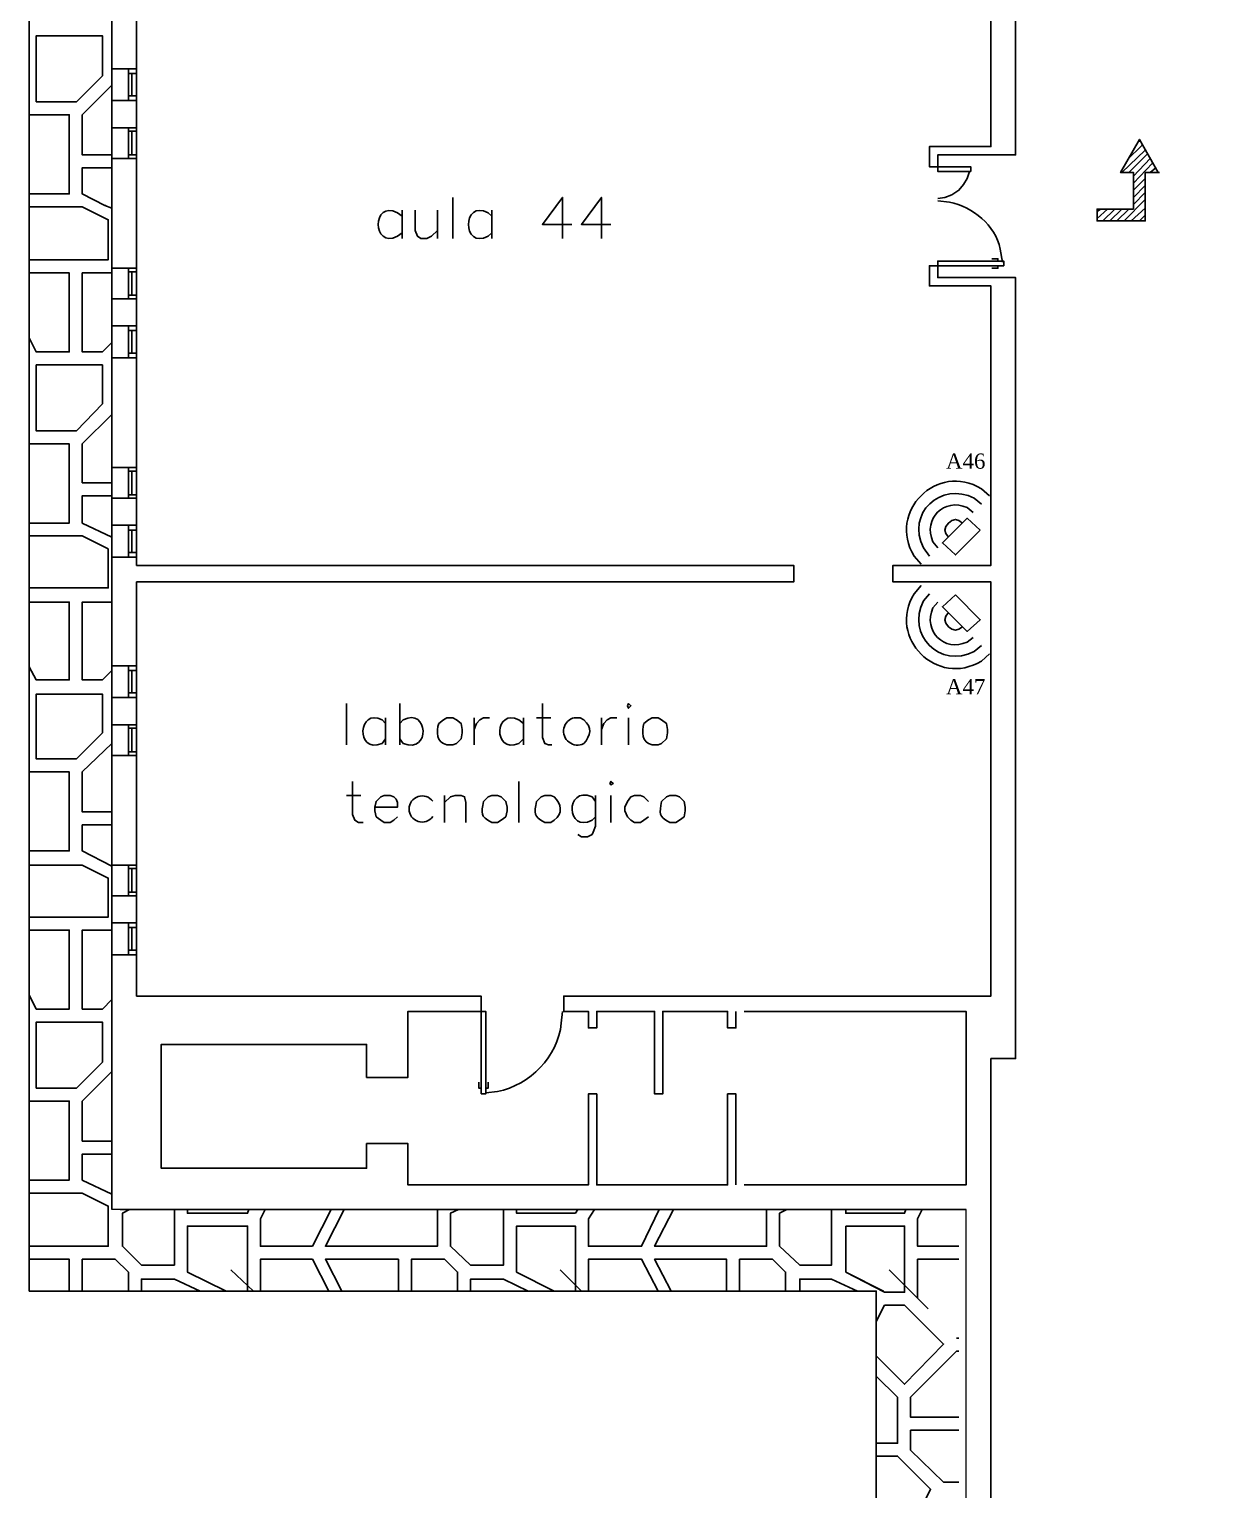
# Model space of a CAD drawing. Header units: millimetres. Extents: x 2592 to 5194, y 1172 to 2359.
# Drawn here: x 2597.704 to 2598.552, y 1175.291 to 1176.323 of the extents above; entities that cross this region are included whole.
import ezdxf

# ---------------------------------------------------------------- set-up
doc = ezdxf.new("R2010")
doc.units = ezdxf.units.MM
doc.layers.add('PDF _Geometria', color=7, linetype='Continuous')
doc.layers.add('PDF _Testo', color=7, linetype='Continuous')
doc.styles.add('PDF Times New Roman', font='times.ttf')

msp = doc.modelspace()

# ---------------------------------------------------------------- linework, layer by layer
at = {"layer": 'PDF _Geometria', "color": 8, "lineweight": 25, "true_color": 0x808080}
for points in [[(2597.8278, 1180.489), (2597.7036, 1180.489), (2597.7036, 1175.4315), (2598.3019, 1175.4315)], [(2597.7619, 1176.234), (2597.7411, 1176.234), (2597.7411, 1176.2624), (2597.7619, 1176.2832)], [(2597.7036, 1176.2065), (2597.7319, 1176.2065), (2597.7319, 1176.2624), (2597.7036, 1176.2624)], [(2597.7619, 1176.1965), (2597.7569, 1176.1982), (2597.7411, 1176.2065), (2597.7411, 1176.2249), (2597.7619, 1176.2249)], [(2597.7036, 1176.1599), (2597.7594, 1176.1599), (2597.7594, 1176.1882), (2597.7411, 1176.1974), (2597.7036, 1176.1974)], [(2597.7569, 1176.1982), (2597.7578, 1176.1982)], [(2597.7036, 1176.1049), (2597.7086, 1176.0949), (2597.7319, 1176.0949), (2597.7319, 1176.1507), (2597.7036, 1176.1507)], [(2597.7619, 1176.1015), (2597.7553, 1176.0949), (2597.7411, 1176.0949), (2597.7411, 1176.1507), (2597.7619, 1176.1507)], [(2597.7619, 1176.0024), (2597.7411, 1176.0024), (2597.7411, 1176.0299), (2597.7619, 1176.0507)], [(2597.7036, 1175.974), (2597.7319, 1175.974), (2597.7319, 1176.0299), (2597.7036, 1176.0299)], [(2597.7619, 1175.964), (2597.7411, 1175.974), (2597.7411, 1175.9932), (2597.7619, 1175.9932)], [(2597.7036, 1175.9282), (2597.7594, 1175.9282), (2597.7594, 1175.9557), (2597.7411, 1175.9649), (2597.7036, 1175.9649)], [(2597.7036, 1175.8724), (2597.7086, 1175.8632), (2597.7319, 1175.8632), (2597.7319, 1175.9182), (2597.7036, 1175.9182)], [(2597.7619, 1175.8699), (2597.7553, 1175.8632), (2597.7411, 1175.8632), (2597.7411, 1175.9182), (2597.7619, 1175.9182)], [(2597.7619, 1175.7699), (2597.7411, 1175.7699), (2597.7411, 1175.7982), (2597.7619, 1175.8182)], [(2597.7036, 1175.7424), (2597.7319, 1175.7424), (2597.7319, 1175.7982), (2597.7036, 1175.7982)], [(2597.7619, 1175.7315), (2597.7411, 1175.7424), (2597.7411, 1175.7607), (2597.7619, 1175.7607)], [(2597.7036, 1175.6957), (2597.7594, 1175.6957), (2597.7594, 1175.7232), (2597.7411, 1175.7324), (2597.7036, 1175.7324)], [(2597.7036, 1175.6407), (2597.7086, 1175.6307), (2597.7319, 1175.6307), (2597.7319, 1175.6865), (2597.7036, 1175.6865)], [(2597.7619, 1175.6374), (2597.7553, 1175.6307), (2597.7411, 1175.6307), (2597.7411, 1175.6865), (2597.7619, 1175.6865)], [(2597.7619, 1175.5374), (2597.7411, 1175.5374), (2597.7411, 1175.5657), (2597.7619, 1175.5865)], [(2597.7036, 1175.5099), (2597.7319, 1175.5099), (2597.7319, 1175.5657), (2597.7036, 1175.5657)], [(2597.7619, 1175.4999), (2597.7411, 1175.5099), (2597.7411, 1175.5282), (2597.7619, 1175.5282)], [(2597.7036, 1175.4632), (2597.7594, 1175.4632), (2597.7594, 1175.489), (2597.7594, 1175.4915), (2597.7411, 1175.5007), (2597.7036, 1175.5007)], [(2597.7744, 1175.489), (2597.7694, 1175.4865), (2597.7694, 1175.4632), (2597.7828, 1175.4499), (2597.8061, 1175.4499), (2597.8061, 1175.489)], [(2597.8586, 1175.489), (2597.8578, 1175.4865), (2597.8153, 1175.4865), (2597.8153, 1175.489)], [(2597.9169, 1175.489), (2597.9036, 1175.4632), (2597.8669, 1175.4632), (2597.8669, 1175.4824), (2597.8703, 1175.489)], [(2597.9261, 1175.489), (2597.9128, 1175.4632), (2597.9919, 1175.4632), (2597.9919, 1175.489)], [(2598.0069, 1175.489), (2598.0011, 1175.4865), (2598.0011, 1175.4632), (2598.0153, 1175.4499), (2598.0386, 1175.4499), (2598.0386, 1175.489)], [(2598.0911, 1175.489), (2598.0894, 1175.4865), (2598.0478, 1175.4865), (2598.0478, 1175.489)], [(2598.1486, 1175.489), (2598.1361, 1175.4632), (2598.0986, 1175.4632), (2598.0986, 1175.4824), (2598.1028, 1175.489)], [(2598.1586, 1175.489), (2598.1453, 1175.4632), (2598.2244, 1175.4632), (2598.2244, 1175.489)], [(2598.2386, 1175.489), (2598.2336, 1175.4865), (2598.2336, 1175.4632), (2598.2478, 1175.4499), (2598.2703, 1175.4499), (2598.2703, 1175.489)], [(2598.3228, 1175.489), (2598.3219, 1175.4865), (2598.2803, 1175.4865), (2598.2803, 1175.489)], [(2598.3603, 1175.4632), (2598.3311, 1175.4632), (2598.3311, 1175.4824), (2598.3344, 1175.489)], [(2597.8578, 1175.4315), (2597.8578, 1175.4774), (2597.8153, 1175.4774), (2597.8153, 1175.4449), (2597.8428, 1175.4315)], [(2598.0894, 1175.4315), (2598.0894, 1175.4774), (2598.0478, 1175.4774), (2598.0478, 1175.4449), (2598.0744, 1175.4315)], [(2597.7319, 1175.4315), (2597.7319, 1175.454), (2597.7036, 1175.454)], [(2597.7736, 1175.4315), (2597.7736, 1175.4449), (2597.7644, 1175.454), (2597.7411, 1175.454), (2597.7411, 1175.4315)], [(2597.8669, 1175.4315), (2597.8669, 1175.454), (2597.9036, 1175.454), (2597.9153, 1175.4315)], [(2597.9644, 1175.4315), (2597.9644, 1175.454), (2597.9128, 1175.454), (2597.9244, 1175.4315)], [(2598.0061, 1175.4315), (2598.0061, 1175.4449), (2597.9969, 1175.454), (2597.9736, 1175.454), (2597.9736, 1175.4315)], [(2598.0986, 1175.4315), (2598.0986, 1175.454), (2598.1361, 1175.454), (2598.1478, 1175.4315)], [(2598.1961, 1175.4315), (2598.1961, 1175.454), (2598.1453, 1175.454), (2598.1569, 1175.4315)], [(2598.2378, 1175.4315), (2598.2378, 1175.4449), (2598.2286, 1175.454), (2598.2053, 1175.454), (2598.2053, 1175.4315)], [(2598.3311, 1175.4265), (2598.3311, 1175.454), (2598.3603, 1175.454)], [(2597.7828, 1175.4315), (2597.7828, 1175.4399), (2597.8061, 1175.4399), (2597.8244, 1175.4315)], [(2597.8619, 1175.4315), (2597.8461, 1175.4465)], [(2598.0153, 1175.4315), (2598.0153, 1175.4399), (2598.0386, 1175.4399), (2598.0561, 1175.4315)], [(2598.0936, 1175.4315), (2598.0786, 1175.4465)], [(2598.2478, 1175.4315), (2598.2478, 1175.4399), (2598.2703, 1175.4399), (2598.2886, 1175.4315)], [(2598.3386, 1175.419), (2598.3111, 1175.4465)], [(2598.3019, 1175.3857), (2598.3219, 1175.3657), (2598.3494, 1175.394), (2598.3219, 1175.4215), (2598.3078, 1175.4215), (2598.3019, 1175.4099)], [(2598.3603, 1175.3424), (2598.3261, 1175.3424), (2598.3261, 1175.3565), (2598.3586, 1175.389), (2598.3603, 1175.389)], [(2598.3603, 1175.3982), (2598.3586, 1175.3982)], [(2598.3019, 1175.324), (2598.3169, 1175.324), (2598.3169, 1175.3565), (2598.3019, 1175.3715)], [(2598.3603, 1175.2965), (2598.3494, 1175.2965), (2598.3261, 1175.319), (2598.3261, 1175.3332), (2598.3603, 1175.3332)], [(2598.3019, 1175.3149), (2598.3169, 1175.3149), (2598.3403, 1175.2915), (2598.3219, 1175.254), (2598.3019, 1175.254)]]:
    msp.add_lwpolyline(points, dxfattribs=at)
at = {"layer": 'PDF _Geometria', "color": 253, "lineweight": 25, "true_color": 0x999999}
for points in [[(2598.3019, 1175.2449), (2598.3219, 1175.2449), (2598.3219, 1175.199), (2598.3078, 1175.199), (2598.3019, 1175.2015), (2598.3019, 1175.4315), (2597.7036, 1175.4315), (2597.7036, 1179.3765)], [(2597.7619, 1176.234), (2597.7411, 1176.234), (2597.7411, 1176.2624), (2597.7619, 1176.2832)], [(2597.7036, 1176.2065), (2597.7319, 1176.2065), (2597.7319, 1176.2624), (2597.7036, 1176.2624)], [(2597.7619, 1176.2249), (2597.7411, 1176.2249), (2597.7411, 1176.2065), (2597.7569, 1176.1982), (2597.7619, 1176.1965)], [(2597.7036, 1176.1599), (2597.7594, 1176.1599), (2597.7594, 1176.1882), (2597.7411, 1176.1974), (2597.7036, 1176.1974)], [(2597.7036, 1176.1049), (2597.7086, 1176.0949), (2597.7319, 1176.0949), (2597.7319, 1176.1507), (2597.7036, 1176.1507)], [(2597.7619, 1176.1015), (2597.7553, 1176.0949), (2597.7411, 1176.0949), (2597.7411, 1176.1507), (2597.7619, 1176.1507)], [(2597.7619, 1176.0024), (2597.7411, 1176.0024), (2597.7411, 1176.0299), (2597.7619, 1176.0507)], [(2597.7036, 1175.974), (2597.7319, 1175.974), (2597.7319, 1176.0299), (2597.7036, 1176.0299)], [(2597.7619, 1175.964), (2597.7411, 1175.974), (2597.7411, 1175.9932), (2597.7619, 1175.9932)], [(2597.7036, 1175.9282), (2597.7594, 1175.9282), (2597.7594, 1175.9557), (2597.7411, 1175.9649), (2597.7036, 1175.9649)], [(2597.7036, 1175.8724), (2597.7086, 1175.8632), (2597.7319, 1175.8632), (2597.7319, 1175.9182), (2597.7036, 1175.9182)], [(2597.7619, 1175.8699), (2597.7553, 1175.8632), (2597.7411, 1175.8632), (2597.7411, 1175.9182), (2597.7619, 1175.9182)], [(2597.7619, 1175.7699), (2597.7411, 1175.7699), (2597.7411, 1175.7982), (2597.7619, 1175.8182)], [(2597.7036, 1175.7424), (2597.7319, 1175.7424), (2597.7319, 1175.7982), (2597.7036, 1175.7982)], [(2597.7619, 1175.7315), (2597.7411, 1175.7424), (2597.7411, 1175.7607), (2597.7619, 1175.7607)], [(2597.7036, 1175.6957), (2597.7594, 1175.6957), (2597.7594, 1175.7232), (2597.7411, 1175.7324), (2597.7036, 1175.7324)], [(2597.7036, 1175.6407), (2597.7086, 1175.6307), (2597.7319, 1175.6307), (2597.7319, 1175.6865), (2597.7036, 1175.6865)], [(2597.7619, 1175.6374), (2597.7553, 1175.6307), (2597.7411, 1175.6307), (2597.7411, 1175.6865), (2597.7619, 1175.6865)], [(2597.7619, 1175.5374), (2597.7411, 1175.5374), (2597.7411, 1175.5657), (2597.7619, 1175.5865)], [(2597.7036, 1175.5099), (2597.7319, 1175.5099), (2597.7319, 1175.5657), (2597.7036, 1175.5657)], [(2597.7619, 1175.4999), (2597.7411, 1175.5099), (2597.7411, 1175.5282), (2597.7619, 1175.5282)], [(2597.7036, 1175.4632), (2597.7594, 1175.4632), (2597.7594, 1175.4915), (2597.7411, 1175.5007), (2597.7036, 1175.5007)], [(2597.8061, 1175.489), (2597.8061, 1175.4499), (2597.7828, 1175.4499), (2597.7694, 1175.4632), (2597.7694, 1175.4865), (2597.7744, 1175.489)], [(2597.8586, 1175.489), (2597.8578, 1175.4865), (2597.8153, 1175.4865), (2597.8153, 1175.489)], [(2597.9169, 1175.489), (2597.9036, 1175.4632), (2597.8669, 1175.4632), (2597.8669, 1175.4824), (2597.8703, 1175.489)], [(2597.9261, 1175.489), (2597.9128, 1175.4632), (2597.9919, 1175.4632), (2597.9919, 1175.489)], [(2598.0386, 1175.489), (2598.0386, 1175.4499), (2598.0153, 1175.4499), (2598.0011, 1175.4632), (2598.0011, 1175.4865), (2598.0069, 1175.489)], [(2598.0911, 1175.489), (2598.0894, 1175.4865), (2598.0478, 1175.4865), (2598.0478, 1175.489)], [(2598.1486, 1175.489), (2598.1361, 1175.4632), (2598.0986, 1175.4632), (2598.0986, 1175.4824), (2598.1028, 1175.489)], [(2598.1586, 1175.489), (2598.1453, 1175.4632), (2598.2244, 1175.4632), (2598.2244, 1175.489)], [(2598.2703, 1175.489), (2598.2703, 1175.4499), (2598.2478, 1175.4499), (2598.2336, 1175.4632), (2598.2336, 1175.4865), (2598.2386, 1175.489)], [(2598.3228, 1175.489), (2598.3219, 1175.4865), (2598.2803, 1175.4865), (2598.2803, 1175.489)], [(2598.3603, 1175.4632), (2598.3311, 1175.4632), (2598.3311, 1175.4824), (2598.3344, 1175.489)], [(2597.8578, 1175.4315), (2597.8578, 1175.4774), (2597.8153, 1175.4774), (2597.8153, 1175.4449), (2597.8428, 1175.4315)], [(2598.0894, 1175.4315), (2598.0894, 1175.4774), (2598.0478, 1175.4774), (2598.0478, 1175.4449), (2598.0744, 1175.4315)], [(2597.7319, 1175.4315), (2597.7319, 1175.454), (2597.7036, 1175.454)], [(2597.7736, 1175.4315), (2597.7736, 1175.4449), (2597.7644, 1175.454), (2597.7411, 1175.454), (2597.7411, 1175.4315)], [(2597.8669, 1175.4315), (2597.8669, 1175.454), (2597.9036, 1175.454), (2597.9153, 1175.4315)], [(2597.9644, 1175.4315), (2597.9644, 1175.454), (2597.9128, 1175.454), (2597.9244, 1175.4315)], [(2598.0061, 1175.4315), (2598.0061, 1175.4449), (2597.9969, 1175.454), (2597.9736, 1175.454), (2597.9736, 1175.4315)], [(2598.1478, 1175.4315), (2598.1361, 1175.454), (2598.0986, 1175.454), (2598.0986, 1175.4315)], [(2598.1961, 1175.4315), (2598.1961, 1175.454), (2598.1453, 1175.454), (2598.1569, 1175.4315)], [(2598.2053, 1175.4315), (2598.2053, 1175.454), (2598.2286, 1175.454), (2598.2378, 1175.4449), (2598.2378, 1175.4315)], [(2598.3311, 1175.4265), (2598.3311, 1175.454), (2598.3603, 1175.454)], [(2597.8244, 1175.4315), (2597.8061, 1175.4399), (2597.7828, 1175.4399), (2597.7828, 1175.4315)], [(2597.8619, 1175.4315), (2597.8461, 1175.4465)], [(2598.0153, 1175.4315), (2598.0153, 1175.4399), (2598.0386, 1175.4399), (2598.0561, 1175.4315)], [(2598.0936, 1175.4315), (2598.0786, 1175.4465)], [(2598.2478, 1175.4315), (2598.2478, 1175.4399), (2598.2703, 1175.4399), (2598.2886, 1175.4315)], [(2598.3386, 1175.419), (2598.3111, 1175.4465)], [(2598.3019, 1175.3857), (2598.3219, 1175.3657), (2598.3494, 1175.394), (2598.3219, 1175.4215), (2598.3078, 1175.4215), (2598.3019, 1175.4099)], [(2598.3603, 1175.3424), (2598.3261, 1175.3424), (2598.3261, 1175.3565), (2598.3586, 1175.389), (2598.3603, 1175.389)], [(2598.3603, 1175.3982), (2598.3586, 1175.3982)], [(2598.3019, 1175.324), (2598.3169, 1175.324), (2598.3169, 1175.3565), (2598.3019, 1175.3715)], [(2598.3603, 1175.2965), (2598.3494, 1175.2965), (2598.3261, 1175.319), (2598.3261, 1175.3332), (2598.3603, 1175.3332)], [(2598.3019, 1175.254), (2598.3219, 1175.254), (2598.3403, 1175.2915), (2598.3169, 1175.3149), (2598.3019, 1175.3149)]]:
    msp.add_lwpolyline(points, dxfattribs=at)
at = {"layer": 'PDF _Geometria', "color": 253, "lineweight": 0, "true_color": 0x999999}
msp.add_lwpolyline([(2597.7036, 1179.3765), (2597.7036, 1178.054), (2597.7036, 1176.1982), (2597.7036, 1175.4315), (2598.3019, 1175.4315), (2598.3019, 1175.2015), (2597.7036, 1175.2015), (2597.7036, 1173.164), (2598.1469, 1173.164), (2598.1469, 1172.9315), (2598.8436, 1172.9315), (2598.8436, 1173.164)], dxfattribs=at)
at = {"layer": 'PDF _Geometria', "color": 8, "lineweight": 0, "true_color": 0x808080}
msp.add_lwpolyline([(2597.7036, 1179.3765), (2597.7036, 1176.1982), (2597.7036, 1175.4315), (2598.3019, 1175.4315)], dxfattribs=at)
at = {"layer": 'PDF _Geometria', "lineweight": 25}
for points in [[(2597.7619, 1176.3715), (2597.7619, 1176.2949), (2597.7794, 1176.2949), (2597.7794, 1176.339), (2598.3828, 1176.339), (2598.3828, 1176.2399), (2598.3394, 1176.2399), (2598.3394, 1176.2257), (2598.3453, 1176.2257), (2598.3453, 1176.234), (2598.4003, 1176.234), (2598.4003, 1176.4749), (2598.3453, 1176.4749), (2598.3453, 1176.484), (2598.3394, 1176.484), (2598.3394, 1176.469), (2598.3828, 1176.469), (2598.3828, 1176.3499)], [(2597.7619, 1176.0907), (2597.7619, 1176.1324), (2597.7619, 1176.154), (2597.7794, 1176.154), (2597.7794, 1176.2315), (2597.7619, 1176.2315), (2597.7619, 1176.2724), (2597.7619, 1176.2949)], [(2597.7619, 1176.2532), (2597.7794, 1176.2532), (2597.7794, 1176.2724), (2597.7619, 1176.2724)], [(2597.7619, 1176.154), (2597.7619, 1176.2315)], [(2598.0028, 1176.1749), (2598.0028, 1176.204)], [(2598.0803, 1176.1749), (2598.0803, 1176.204), (2598.0661, 1176.1849), (2598.0869, 1176.1849)], [(2598.1078, 1176.1749), (2598.1078, 1176.204), (2598.0936, 1176.1849), (2598.1144, 1176.1849)], [(2597.9669, 1176.1907), (2597.9636, 1176.1932)], [(2597.9669, 1176.1949), (2597.9669, 1176.1749)], [(2597.9761, 1176.1949), (2597.9761, 1176.1807), (2597.9778, 1176.1765), (2597.9803, 1176.1749), (2597.9844, 1176.1749), (2597.9878, 1176.1765), (2597.9919, 1176.1807)], [(2597.9919, 1176.1949), (2597.9919, 1176.1749)], [(2598.0303, 1176.1907), (2598.0278, 1176.1932)], [(2598.0303, 1176.1949), (2598.0303, 1176.1749)], [(2597.9636, 1176.1765), (2597.9669, 1176.179)], [(2598.0278, 1176.1765), (2598.0303, 1176.179)], [(2598.2028, 1175.629), (2598.2028, 1175.6174), (2598.1969, 1175.6174), (2598.1969, 1175.629), (2598.1511, 1175.629), (2598.1511, 1175.5707), (2598.1453, 1175.5707), (2598.1453, 1175.629), (2598.1044, 1175.629), (2598.1044, 1175.6174), (2598.0986, 1175.6174), (2598.0986, 1175.629), (2598.0811, 1175.629), (2598.0811, 1175.6399), (2598.3653, 1175.6399), (2598.3828, 1175.6399), (2598.3828, 1175.9324), (2598.3136, 1175.9324), (2598.3136, 1175.944), (2598.3828, 1175.944), (2598.3828, 1176.1415), (2598.3394, 1176.1415), (2598.3394, 1176.1557), (2598.3453, 1176.1557), (2598.3453, 1176.1474), (2598.4003, 1176.1474), (2598.4003, 1175.6399), (2598.4003, 1175.5957), (2598.3828, 1175.5957), (2598.3828, 1175.2132)], [(2597.7619, 1176.1132), (2597.7794, 1176.1132), (2597.7794, 1176.1324), (2597.7619, 1176.1324)], [(2597.7619, 1175.9724), (2597.7794, 1175.9724), (2597.7794, 1175.9915), (2597.7619, 1175.9915), (2597.7619, 1176.0132)], [(2597.7619, 1175.9915), (2597.7619, 1175.9724), (2597.7619, 1175.9499), (2597.7794, 1175.9499), (2597.7794, 1175.944), (2598.2436, 1175.944), (2598.2436, 1175.9324), (2597.7794, 1175.9324), (2597.7794, 1175.8732), (2597.7619, 1175.8732), (2597.7619, 1175.9499)], [(2597.7619, 1175.8099), (2597.7619, 1175.8315), (2597.7619, 1175.8507), (2597.7619, 1175.8732)], [(2597.7619, 1175.8315), (2597.7794, 1175.8315), (2597.7794, 1175.8507), (2597.7619, 1175.8507)], [(2597.9278, 1175.8174), (2597.9278, 1175.8465)], [(2597.9653, 1175.8174), (2597.9653, 1175.8465)], [(2598.0661, 1175.8465), (2598.0661, 1175.8224), (2598.0678, 1175.8182), (2598.0703, 1175.8174), (2598.0728, 1175.8174)], [(2597.9553, 1175.8324), (2597.9528, 1175.8349)], [(2597.9553, 1175.8365), (2597.9553, 1175.8174)], [(2597.9653, 1175.8324), (2597.9678, 1175.8349)], [(2597.9986, 1175.8174), (2598.0028, 1175.8174), (2598.0053, 1175.8182), (2598.0086, 1175.8215), (2598.0094, 1175.8257), (2598.0094, 1175.8282), (2598.0086, 1175.8324), (2598.0053, 1175.8349), (2598.0028, 1175.8365), (2597.9986, 1175.8365), (2597.9961, 1175.8349), (2597.9928, 1175.8324)], [(2598.0178, 1175.8174), (2598.0178, 1175.8365)], [(2598.0178, 1175.8282), (2598.0194, 1175.8324), (2598.0219, 1175.8349), (2598.0244, 1175.8365), (2598.0286, 1175.8365)], [(2598.0528, 1175.8324), (2598.0494, 1175.8349)], [(2598.0528, 1175.8365), (2598.0528, 1175.8174)], [(2598.0619, 1175.8365), (2598.0719, 1175.8365)], [(2598.1078, 1175.8174), (2598.1078, 1175.8365)], [(2598.1078, 1175.8282), (2598.1094, 1175.8324), (2598.1119, 1175.8349), (2598.1144, 1175.8365), (2598.1186, 1175.8365)], [(2598.1269, 1175.8365), (2598.1269, 1175.8174)], [(2598.1436, 1175.8174), (2598.1478, 1175.8174), (2598.1503, 1175.8182), (2598.1536, 1175.8215), (2598.1544, 1175.8257), (2598.1544, 1175.8282), (2598.1536, 1175.8324), (2598.1503, 1175.8349), (2598.1478, 1175.8365), (2598.1436, 1175.8365), (2598.1411, 1175.8349), (2598.1378, 1175.8324)], [(2597.9528, 1175.8182), (2597.9553, 1175.8215)], [(2597.9678, 1175.8182), (2597.9653, 1175.8215)], [(2598.0494, 1175.8182), (2598.0528, 1175.8215)], [(2597.7619, 1175.7107), (2597.7794, 1175.7107), (2597.7794, 1175.6915), (2597.7619, 1175.6915), (2597.7619, 1175.7107), (2597.7619, 1175.7324), (2597.7794, 1175.7324), (2597.7794, 1175.8099), (2597.7619, 1175.8099), (2597.7619, 1175.7324), (2597.7794, 1175.7324)], [(2597.9319, 1175.7915), (2597.9319, 1175.7682), (2597.9336, 1175.764), (2597.9361, 1175.7624), (2597.9394, 1175.7624)], [(2598.0494, 1175.7624), (2598.0494, 1175.7915)], [(2597.9278, 1175.7815), (2597.9378, 1175.7815)], [(2597.9478, 1175.7732), (2597.9636, 1175.7732), (2597.9636, 1175.7765), (2597.9628, 1175.779), (2597.9611, 1175.7807), (2597.9586, 1175.7815), (2597.9544, 1175.7815), (2597.9519, 1175.7807), (2597.9486, 1175.7774), (2597.9478, 1175.7732), (2597.9478, 1175.7707), (2597.9486, 1175.7665), (2597.9519, 1175.764), (2597.9544, 1175.7624), (2597.9586, 1175.7624), (2597.9611, 1175.764), (2597.9636, 1175.7665)], [(2597.9969, 1175.7624), (2597.9969, 1175.7815)], [(2597.9969, 1175.7765), (2598.0011, 1175.7807), (2598.0044, 1175.7815), (2598.0086, 1175.7815), (2598.0111, 1175.7807), (2598.0119, 1175.7765), (2598.0119, 1175.7624)], [(2598.0303, 1175.7624), (2598.0344, 1175.7624), (2598.0369, 1175.764), (2598.0403, 1175.7665), (2598.0411, 1175.7707), (2598.0411, 1175.7732), (2598.0403, 1175.7774), (2598.0369, 1175.7807), (2598.0344, 1175.7815), (2598.0303, 1175.7815), (2598.0278, 1175.7807), (2598.0244, 1175.7774)], [(2598.0744, 1175.7807), (2598.0719, 1175.7815), (2598.0678, 1175.7815), (2598.0653, 1175.7807), (2598.0619, 1175.7774)], [(2598.1036, 1175.7815), (2598.1036, 1175.7599), (2598.1019, 1175.7557), (2598.1011, 1175.754), (2598.0978, 1175.7524), (2598.0936, 1175.7524), (2598.0911, 1175.754)], [(2598.1036, 1175.7774), (2598.1011, 1175.7807)], [(2598.1144, 1175.7815), (2598.1144, 1175.7624)], [(2598.1411, 1175.7774), (2598.1378, 1175.7807), (2598.1353, 1175.7815), (2598.1311, 1175.7815), (2598.1286, 1175.7807), (2598.1261, 1175.7774), (2598.1244, 1175.7732), (2598.1244, 1175.7707), (2598.1261, 1175.7665), (2598.1286, 1175.764), (2598.1311, 1175.7624), (2598.1353, 1175.7624), (2598.1378, 1175.764), (2598.1411, 1175.7665)], [(2598.1561, 1175.7624), (2598.1603, 1175.7624), (2598.1628, 1175.764), (2598.1661, 1175.7665), (2598.1669, 1175.7707), (2598.1669, 1175.7732), (2598.1661, 1175.7774), (2598.1628, 1175.7807), (2598.1603, 1175.7815), (2598.1561, 1175.7815), (2598.1536, 1175.7807), (2598.1503, 1175.7774)], [(2598.0678, 1175.7624), (2598.0719, 1175.7624), (2598.0744, 1175.764)], [(2598.1011, 1175.764), (2598.1036, 1175.7665)], [(2597.7619, 1175.669), (2597.7619, 1175.6915)], [(2598.2028, 1175.5065), (2598.2028, 1175.5707), (2598.1969, 1175.5707), (2598.1969, 1175.5065), (2598.1044, 1175.5065), (2598.1044, 1175.5707), (2598.0986, 1175.5707), (2598.0986, 1175.5065), (2597.9711, 1175.5065), (2597.9711, 1175.5357), (2597.9419, 1175.5357), (2597.9419, 1175.5182), (2597.7969, 1175.5182), (2597.7969, 1175.6057), (2597.9419, 1175.6057), (2597.9419, 1175.5824), (2597.9711, 1175.5824), (2597.9711, 1175.629), (2598.0228, 1175.629), (2598.0228, 1175.6399), (2597.9711, 1175.6399), (2597.7794, 1175.6399), (2597.7794, 1175.669), (2597.7619, 1175.669), (2597.7619, 1175.489)], [(2598.2086, 1175.5065), (2598.3653, 1175.5065), (2598.3653, 1175.629), (2598.2086, 1175.629)], [(2598.3653, 1175.489), (2597.7678, 1175.489)]]:
    msp.add_lwpolyline(points, dxfattribs=at)
at = {"layer": 'PDF _Geometria', "lineweight": 0}
msp.add_lwpolyline([(2598.3653, 1175.2074), (2598.3653, 1175.489), (2597.7619, 1175.489), (2597.7619, 1175.669), (2597.7619, 1175.6915), (2597.7619, 1175.8099), (2597.7619, 1175.8315), (2597.7619, 1175.8732), (2597.7619, 1175.9499), (2597.7619, 1175.9724), (2597.7619, 1175.9915), (2597.7619, 1176.0132), (2597.7619, 1176.0907), (2597.7619, 1176.1982), (2597.7619, 1176.2315), (2597.7619, 1176.2949), (2597.7619, 1176.3715)], dxfattribs=at)
at = {"layer": 'PDF _Geometria', "color": 253, "lineweight": 25, "true_color": 0x999999}
for points in [[(2597.7553, 1176.2899), (2597.7553, 1176.3182), (2597.7086, 1176.3182), (2597.7086, 1176.2715), (2597.7369, 1176.2715)], [(2597.7086, 1176.0857), (2597.7086, 1176.039), (2597.7369, 1176.039), (2597.7553, 1176.0582), (2597.7553, 1176.0857)], [(2597.7086, 1175.8532), (2597.7086, 1175.8074), (2597.7369, 1175.8074), (2597.7553, 1175.8257), (2597.7553, 1175.8532)], [(2597.7553, 1175.5932), (2597.7553, 1175.6215), (2597.7086, 1175.6215), (2597.7086, 1175.5749), (2597.7369, 1175.5749)], [(2598.2803, 1175.4774), (2598.2803, 1175.4449), (2598.3078, 1175.4307), (2598.3219, 1175.4307), (2598.3219, 1175.4774)]]:
    msp.add_lwpolyline(points, close=True, dxfattribs=at)
at = {"layer": 'PDF _Geometria', "color": 8, "lineweight": 25, "true_color": 0x808080}
for points in [[(2597.7553, 1176.2899), (2597.7553, 1176.3182), (2597.7086, 1176.3182), (2597.7086, 1176.2715), (2597.7369, 1176.2715)], [(2597.7553, 1176.0582), (2597.7553, 1176.0857), (2597.7086, 1176.0857), (2597.7086, 1176.039), (2597.7369, 1176.039)], [(2597.7553, 1175.8257), (2597.7553, 1175.8532), (2597.7086, 1175.8532), (2597.7086, 1175.8074), (2597.7369, 1175.8074)], [(2597.7553, 1175.5932), (2597.7553, 1175.6215), (2597.7086, 1175.6215), (2597.7086, 1175.5749), (2597.7369, 1175.5749)], [(2598.2803, 1175.4774), (2598.2803, 1175.4449), (2598.3069, 1175.4315), (2598.3078, 1175.4307), (2598.3219, 1175.4307), (2598.3219, 1175.4774)]]:
    msp.add_lwpolyline(points, close=True, dxfattribs=at)
at = {"layer": 'PDF _Geometria', "color": 4, "lineweight": 25}
for points in [[(2597.7736, 1176.2724), (2597.7736, 1176.2949)], [(2597.7736, 1176.2915), (2597.7794, 1176.2915)], [(2597.7761, 1176.2757), (2597.7761, 1176.2915)], [(2597.7794, 1176.2724), (2597.7794, 1176.2949)], [(2597.7736, 1176.2757), (2597.7794, 1176.2757)], [(2597.7736, 1176.2315), (2597.7736, 1176.2532)], [(2597.7736, 1176.2507), (2597.7794, 1176.2507)], [(2597.7761, 1176.234), (2597.7761, 1176.2507)], [(2597.7794, 1176.2315), (2597.7794, 1176.2532)], [(2597.7736, 1176.234), (2597.7794, 1176.234)], [(2598.3453, 1176.2032), (2598.3503, 1176.204), (2598.3553, 1176.2057), (2598.3603, 1176.209), (2598.3636, 1176.2132), (2598.3661, 1176.2174), (2598.3678, 1176.2224)], [(2598.3536, 1176.2007), (2598.3453, 1176.2015)], [(2598.3911, 1176.1582), (2598.3894, 1176.1674)], [(2597.7736, 1176.1324), (2597.7736, 1176.154)], [(2597.7794, 1176.1324), (2597.7794, 1176.154)], [(2598.3836, 1176.1607), (2598.3878, 1176.1607), (2598.3878, 1176.159)], [(2598.3836, 1176.154), (2598.3878, 1176.154), (2598.3878, 1176.1557)], [(2597.7736, 1176.1515), (2597.7794, 1176.1515)], [(2597.7761, 1176.1349), (2597.7761, 1176.1515)], [(2597.7736, 1176.1349), (2597.7794, 1176.1349)], [(2597.7736, 1176.0907), (2597.7736, 1176.1132)], [(2597.7794, 1176.0907), (2597.7794, 1176.1132)], [(2597.7736, 1176.1099), (2597.7794, 1176.1099)], [(2597.7761, 1176.094), (2597.7761, 1176.1099)], [(2597.7736, 1176.094), (2597.7794, 1176.094)], [(2597.7736, 1175.9915), (2597.7736, 1176.0132)], [(2597.7736, 1176.0107), (2597.7794, 1176.0107)], [(2597.7761, 1175.994), (2597.7761, 1176.0107)], [(2597.7794, 1175.9915), (2597.7794, 1176.0132)], [(2597.7736, 1175.994), (2597.7794, 1175.994)], [(2597.7736, 1175.9499), (2597.7736, 1175.9724)], [(2597.7736, 1175.969), (2597.7794, 1175.969)], [(2597.7761, 1175.9532), (2597.7761, 1175.969)], [(2597.7794, 1175.9499), (2597.7794, 1175.9724)], [(2597.7736, 1175.9532), (2597.7794, 1175.9532)], [(2597.7736, 1175.8507), (2597.7736, 1175.8732)], [(2597.7794, 1175.8507), (2597.7794, 1175.8732)], [(2597.7736, 1175.8699), (2597.7794, 1175.8699)], [(2597.7761, 1175.854), (2597.7761, 1175.8699)], [(2597.7736, 1175.854), (2597.7794, 1175.854)], [(2597.7736, 1175.8099), (2597.7736, 1175.8315)], [(2597.7736, 1175.829), (2597.7794, 1175.829)], [(2597.7761, 1175.8124), (2597.7761, 1175.829)], [(2597.7794, 1175.8099), (2597.7794, 1175.8315)], [(2597.7736, 1175.8124), (2597.7794, 1175.8124)], [(2597.7736, 1175.7107), (2597.7736, 1175.7324)], [(2597.7736, 1175.7299), (2597.7794, 1175.7299)], [(2597.7761, 1175.7132), (2597.7761, 1175.7299)], [(2597.7794, 1175.7107), (2597.7794, 1175.7324)], [(2597.7736, 1175.7132), (2597.7794, 1175.7132)], [(2597.7736, 1175.669), (2597.7736, 1175.6915)], [(2597.7736, 1175.6882), (2597.7794, 1175.6882)], [(2597.7761, 1175.6724), (2597.7761, 1175.6882)], [(2597.7794, 1175.669), (2597.7794, 1175.6915)], [(2597.7736, 1175.6724), (2597.7794, 1175.6724)], [(2598.0794, 1175.6207), (2598.0803, 1175.629)], [(2598.0228, 1175.5749), (2598.0211, 1175.5749), (2598.0211, 1175.579)], [(2598.0261, 1175.5749), (2598.0278, 1175.5749), (2598.0278, 1175.579)], [(2598.0261, 1175.5715), (2598.0344, 1175.5724)]]:
    msp.add_lwpolyline(points, dxfattribs=at)
at = {"layer": 'PDF _Geometria', "color": 3, "lineweight": 25}
msp.add_lwpolyline([(2598.4836, 1176.1957), (2598.4836, 1176.2215), (2598.4744, 1176.2215), (2598.4878, 1176.2449), (2598.5011, 1176.2215), (2598.4919, 1176.2215), (2598.4919, 1176.1874), (2598.4578, 1176.1874), (2598.4578, 1176.1957)], close=True, dxfattribs=at)
for points in [[(2598.4753, 1176.2215), (2598.4919, 1176.2374)], [(2598.4794, 1176.2307), (2598.4894, 1176.2407)], [(2598.4803, 1176.2215), (2598.4936, 1176.2349)], [(2598.4869, 1176.2432), (2598.4878, 1176.244)], [(2598.4836, 1176.219), (2598.4953, 1176.2315)], [(2598.4836, 1176.214), (2598.4969, 1176.2282)], [(2598.4953, 1176.2215), (2598.4994, 1176.2249)], [(2598.4836, 1176.209), (2598.4919, 1176.2174)], [(2598.5011, 1176.2215), (2598.5019, 1176.2215)], [(2598.4836, 1176.204), (2598.4919, 1176.2124)], [(2598.4836, 1176.199), (2598.4919, 1176.2074)], [(2598.4578, 1176.194), (2598.4603, 1176.1957)], [(2598.4578, 1176.189), (2598.4653, 1176.1957)], [(2598.4619, 1176.1874), (2598.4703, 1176.1957)], [(2598.4669, 1176.1874), (2598.4753, 1176.1957)], [(2598.4719, 1176.1874), (2598.4803, 1176.1957)], [(2598.4769, 1176.1874), (2598.4919, 1176.2024)], [(2598.4819, 1176.1874), (2598.4919, 1176.1965)], [(2598.4878, 1176.1874), (2598.4919, 1176.1915)]]:
    msp.add_lwpolyline(points, dxfattribs=at)
at = {"layer": 'PDF _Geometria', "color": 4, "lineweight": 25}
for points in [[(2598.3686, 1176.2224), (2598.3453, 1176.2224), (2598.3453, 1176.2257), (2598.3686, 1176.2257)], [(2598.3919, 1176.1557), (2598.3919, 1176.159), (2598.3453, 1176.159), (2598.3453, 1176.1557)], [(2598.0228, 1175.5707), (2598.0261, 1175.5707), (2598.0261, 1175.629), (2598.0228, 1175.629)]]:
    msp.add_lwpolyline(points, close=True, dxfattribs=at)
at = {"layer": 'PDF _Geometria', "lineweight": 25}
for points in [[(2597.7794, 1176.0907), (2597.7619, 1176.0907), (2597.7619, 1176.0132), (2597.7794, 1176.0132)], [(2598.1261, 1175.8449), (2598.1269, 1175.8432), (2598.1286, 1175.8449), (2598.1269, 1175.8465)], [(2598.1136, 1175.7899), (2598.1144, 1175.789), (2598.1161, 1175.7899), (2598.1144, 1175.7915)]]:
    msp.add_lwpolyline(points, close=True, dxfattribs=at)
at = {"layer": 'PDF _Geometria', "color": 6, "lineweight": 25}
for points in [[(2598.3819, 1175.9932), (2598.3761, 1175.9982)], [(2598.3761, 1175.9874), (2598.3711, 1175.9915)], [(2598.3628, 1175.974), (2598.3603, 1175.9757), (2598.3578, 1175.9765), (2598.3553, 1175.9757), (2598.3528, 1175.974), (2598.3511, 1175.9715), (2598.3503, 1175.969), (2598.3511, 1175.9665), (2598.3528, 1175.964)], [(2598.3703, 1175.9815), (2598.3661, 1175.9849)], [(2598.3353, 1175.9565), (2598.3394, 1175.9507)], [(2598.3419, 1175.9607), (2598.3453, 1175.9565)], [(2598.3286, 1175.9507), (2598.3336, 1175.9449)], [(2598.3336, 1175.9299), (2598.3286, 1175.924)], [(2598.3394, 1175.924), (2598.3353, 1175.919)], [(2598.3453, 1175.9182), (2598.3419, 1175.914)], [(2598.3528, 1175.9107), (2598.3511, 1175.9082), (2598.3503, 1175.9057), (2598.3511, 1175.9032), (2598.3528, 1175.9007), (2598.3553, 1175.899), (2598.3578, 1175.8982), (2598.3603, 1175.899), (2598.3628, 1175.9007)], [(2598.3661, 1175.8899), (2598.3703, 1175.8932)], [(2598.3711, 1175.8832), (2598.3761, 1175.8874)], [(2598.3761, 1175.8765), (2598.3819, 1175.8815)]]:
    msp.add_lwpolyline(points, dxfattribs=at)
for points in [[(2598.3753, 1175.969), (2598.3661, 1175.9774), (2598.3486, 1175.9599), (2598.3578, 1175.9515)], [(2598.3578, 1175.9232), (2598.3486, 1175.9149), (2598.3661, 1175.8974), (2598.3753, 1175.9057)]]:
    msp.add_lwpolyline(points, close=True, dxfattribs=at)
at = {"layer": 'PDF _Geometria', "lineweight": 25}
msp.add_lwpolyline([(2598.0953, 1175.8349), (2598.0928, 1175.8365), (2598.0886, 1175.8365, 1.126285), (2598.0953, 1175.8182)], format="xyb", dxfattribs=at)
msp.add_arc((2597.9811, 1175.772), 0.00925, 35.8377, 324.1623, dxfattribs=at)
for points in [[(2597.9636, 1176.1932), (2597.9456, 1176.2026), (2597.9456, 1176.1672), (2597.9636, 1176.1765)], [(2598.0278, 1176.1932), (2598.0091, 1176.2028), (2598.0091, 1176.1669), (2598.0278, 1176.1765)], [(2597.9528, 1175.8349), (2597.936, 1175.844), (2597.9336, 1175.8108), (2597.9528, 1175.8182)], [(2597.9678, 1175.8349), (2597.9854, 1175.8442), (2597.9874, 1175.8106), (2597.9678, 1175.8182)], [(2598.0494, 1175.8349), (2598.0327, 1175.844), (2598.0303, 1175.8108), (2598.0494, 1175.8182)], [(2597.9928, 1175.8324), (2597.9912, 1175.8267), (2597.991, 1175.8187), (2597.9986, 1175.8174)], [(2598.0953, 1175.8182), (2598.1002, 1175.8236), (2598.1016, 1175.8299), (2598.0953, 1175.8349)], [(2598.1378, 1175.8324), (2598.1362, 1175.8267), (2598.136, 1175.8187), (2598.1436, 1175.8174)], [(2598.0744, 1175.764), (2598.0808, 1175.7691), (2598.0794, 1175.7753), (2598.0744, 1175.7807)], [(2598.1011, 1175.7807), (2598.0814, 1175.7883), (2598.0834, 1175.7547), (2598.1011, 1175.764)], [(2598.0244, 1175.7774), (2598.023, 1175.7687), (2598.0218, 1175.7671), (2598.0303, 1175.7624)], [(2598.0619, 1175.7774), (2598.0605, 1175.7687), (2598.0593, 1175.7671), (2598.0678, 1175.7624)], [(2598.1503, 1175.7774), (2598.1488, 1175.7687), (2598.1476, 1175.7671), (2598.1561, 1175.7624)]]:
    msp.add_open_spline(points, degree=3, dxfattribs=at)
at = {"layer": 'PDF _Geometria', "color": 4, "lineweight": 25}
for points in [[(2598.3894, 1176.1674), (2598.3859, 1176.1849), (2598.3703, 1176.1969), (2598.3536, 1176.2007)], [(2598.0344, 1175.5724), (2598.0574, 1175.5773), (2598.0769, 1175.597), (2598.0794, 1175.6207)]]:
    msp.add_open_spline(points, degree=3, dxfattribs=at)
at = {"layer": 'PDF _Geometria', "color": 6, "lineweight": 25}
for points in [[(2598.3761, 1175.9982), (2598.3449, 1176.0173), (2598.3095, 1175.9819), (2598.3286, 1175.9507)], [(2598.3711, 1175.9915), (2598.3476, 1176.0037), (2598.3226, 1175.9805), (2598.3353, 1175.9565)], [(2598.3661, 1175.9849), (2598.3498, 1175.9921), (2598.3347, 1175.977), (2598.3419, 1175.9607)], [(2598.3286, 1175.924), (2598.3095, 1175.8928), (2598.3449, 1175.8575), (2598.3761, 1175.8765)], [(2598.3353, 1175.919), (2598.3229, 1175.8949), (2598.3469, 1175.8709), (2598.3711, 1175.8832)], [(2598.3419, 1175.914), (2598.3347, 1175.8977), (2598.3498, 1175.8826), (2598.3661, 1175.8899)]]:
    msp.add_open_spline(points, degree=3, dxfattribs=at)

# ---------------------------------------------------------------- texts
at = {"layer": 'PDF _Testo', "color": 6, "char_height": 0.01072, "attachment_point": 7, "style": 'PDF Times New Roman'}
for s, insert in [('A46', (2598.3511, 1176.0122)), ('A47', (2598.3511, 1175.853))]:
    msp.add_mtext(s, dxfattribs=dict(at, insert=insert))

doc.saveas('drawing.dxf')
